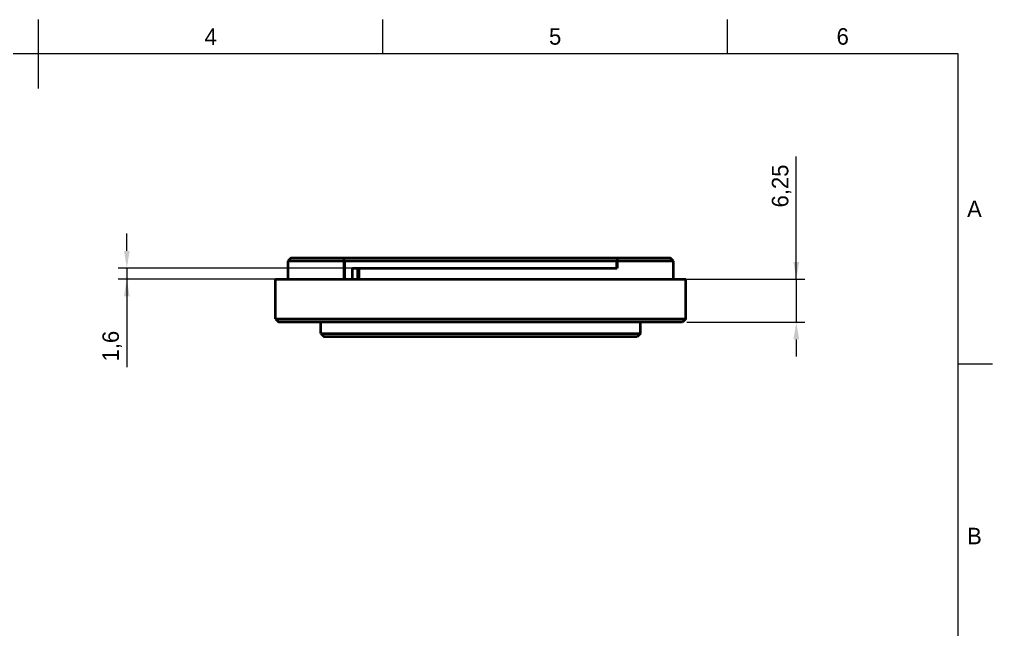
# Model space of a CAD drawing. Header units: millimetres. Extents: x 15 to 292, y 5 to 205.
# Drawn here: x 150.7 to 292, y 116.4 to 205 of the extents above; entities that cross this region are included whole.
import ezdxf

# ---------------------------------------------------------------- set-up
doc = ezdxf.new("R2010")
doc.units = ezdxf.units.MM
for name, color, linetype in [('Annotations', 7, 'Continuous'), ('Border', 7, 'Continuous'), ('Geometries', 7, 'Continuous')]:
    doc.layers.add(name, color=color, linetype=linetype)
doc.styles.add('Shapr0', font='txt', dxfattribs={"height": 2.3925})
doc.styles.add('Shapr6', font='txt', dxfattribs={"height": 2.3925})
doc.dimstyles.new('ISO-25', dxfattribs={"dimtxt": 2.5, "dimasz": 2.5, "dimexe": 1.25, "dimexo": 0.625, "dimtad": 1, "dimtxsty": 'Standard', "dimcen": 2.5, "dimadec": 0, "dimazin": 0, "dimtfac": 1, "dimtmove": 0, "dimatfit": 3, "dimfxl": 1, "dimarcsym": 0})

# ---------------------------------------------------------------- blocks, each defined once
blk = doc.blocks.new('*D2')
at = {"layer": 'Annotations', "color": 0, "linetype": 'Continuous', "lineweight": 15}
for p, q in [((263.51, 167.3), (263.51, 185.11)), ((263.51, 169.8), (263.51, 172.3)), ((246.31, 167.3), (264.76, 167.3)), ((263.51, 167.3), (263.51, 161.05)), ((247.61, 161.05), (264.76, 161.05)), ((263.51, 158.55), (263.51, 156.05))]:
    blk.add_line(p, q, dxfattribs=at)
at = {"layer": 'Annotations', "color": 0}
for points in [[(263.09, 169.8), (263.93, 169.8), (263.51, 167.3)], [(263.93, 158.55), (263.09, 158.55), (263.51, 161.05)]]:
    blk.add_solid(points, dxfattribs=at)
at = {"layer": 'Defpoints', "color": 0}
for p in [(245.69, 167.3), (246.99, 161.05), (263.51, 161.05)]:
    blk.add_point(p, dxfattribs=at)
at = {"layer": 'Annotations', "color": 0, "lineweight": 15, "insert": (261.38, 180.82), "char_height": 2.393, "attachment_point": 5, "rotation": 90, "style": 'Shapr6'}
blk.add_mtext('\\A1;6,25', dxfattribs=at)
blk = doc.blocks.new('*D3')
at = {"layer": 'Annotations', "color": 0, "linetype": 'Continuous', "lineweight": 15}
for p, q in [((166.32, 171.4), (166.32, 173.9)), ((199.44, 168.9), (165.07, 168.9)), ((166.32, 168.9), (166.32, 167.3)), ((199.44, 167.3), (165.07, 167.3)), ((166.32, 167.3), (166.32, 154.53)), ((166.32, 164.8), (166.32, 162.3))]:
    blk.add_line(p, q, dxfattribs=at)
at = {"layer": 'Annotations', "color": 0}
for points in [[(165.9, 171.4), (166.73, 171.4), (166.32, 168.9)], [(166.73, 164.8), (165.9, 164.8), (166.32, 167.3)]]:
    blk.add_solid(points, dxfattribs=at)
at = {"layer": 'Defpoints', "color": 0}
for p in [(200.06, 168.9), (166.32, 167.3), (200.06, 167.3)]:
    blk.add_point(p, dxfattribs=at)
at = {"layer": 'Annotations', "color": 0, "lineweight": 15, "insert": (164.19, 157.57), "char_height": 2.393, "attachment_point": 5, "rotation": 90, "style": 'Shapr6'}
blk.add_mtext('\\A1;1,6', dxfattribs=at)

msp = doc.modelspace()

# ---------------------------------------------------------------- linework, layer by layer
at = {"layer": 'Border', "linetype": 'Continuous', "lineweight": 15}
for p, q in [((153.5, 195), (153.5, 205)), ((203.5, 200), (203.5, 205)), ((253.5, 200), (253.5, 205)), ((287, 200), (20, 200)), ((287, 10), (287, 200)), ((287, 155), (292, 155))]:
    msp.add_line(p, q, dxfattribs=at)
at = {"layer": 'Geometries', "linetype": 'Continuous', "lineweight": 40}
for p, q in [((190.185, 170.4), (189.685, 169.9)), ((189.685, 169.9), (189.685, 167.3)), ((197.874, 169.9), (189.685, 169.9)), ((190.185, 170.4), (197.874, 170.4)), ((197.874, 169.9), (197.874, 170.4)), ((197.874, 170.4), (197.883, 170.4)), ((197.874, 167.3), (197.874, 169.9)), ((197.883, 170.4), (197.887, 170.276)), ((197.883, 170.4), (237.487, 170.4)), ((197.896, 169.9), (197.887, 170.276)), ((197.896, 169.9), (197.896, 167.3)), ((237.475, 169.9), (197.896, 169.9)), ((237.475, 168.9), (237.475, 169.9)), ((237.487, 170.4), (237.496, 170.4)), ((237.496, 170.4), (237.496, 169.9)), ((237.496, 170.4), (245.185, 170.4)), ((237.496, 169.9), (237.496, 168.9)), ((245.685, 169.9), (237.496, 169.9)), ((245.685, 169.9), (245.185, 170.4)), ((245.685, 167.3), (245.685, 169.9)), ((199.094, 167.3), (199.094, 168.9)), ((199.094, 168.9), (199.792, 168.9)), ((199.792, 168.9), (199.792, 167.3)), ((199.792, 168.9), (200.064, 168.9)), ((200.064, 167.3), (200.064, 168.9)), ((200.064, 168.9), (237.475, 168.9)), ((237.496, 168.9), (237.475, 168.9)), ((187.885, 161.55), (187.885, 167.3)), ((187.885, 167.3), (189.685, 167.3)), ((189.685, 167.3), (197.874, 167.3)), ((197.874, 167.3), (197.896, 167.3)), ((197.896, 167.3), (199.094, 167.3)), ((199.094, 167.3), (199.792, 167.3)), ((199.792, 167.3), (200.064, 167.3)), ((200.064, 167.3), (245.685, 167.3)), ((245.685, 167.3), (247.485, 167.3)), ((247.485, 161.55), (247.485, 167.3)), ((187.885, 161.55), (188.385, 161.05)), ((187.885, 161.55), (247.485, 161.55)), ((194.485, 161.05), (188.385, 161.05)), ((194.485, 159.4), (194.485, 161.05)), ((240.885, 161.05), (194.485, 161.05)), ((240.885, 159.4), (240.885, 161.05)), ((246.985, 161.05), (240.885, 161.05)), ((247.485, 161.55), (246.985, 161.05)), ((194.485, 159.4), (194.985, 158.9)), ((194.485, 159.4), (240.885, 159.4)), ((240.385, 158.9), (194.985, 158.9)), ((240.885, 159.4), (240.385, 158.9))]:
    msp.add_line(p, q, dxfattribs=at)
at = {"layer": 'Geometries', "linetype": 'Continuous', "lineweight": 40, "flags": 128}
msp.add_lwpolyline([(237.487, 170.4), (237.484, 170.276), (237.481, 170.151), (237.478, 170.026), (237.475, 169.9)], dxfattribs=at)

# ---------------------------------------------------------------- texts
at = {"layer": 'Border', "linetype": 'Continuous', "lineweight": 15, "char_height": 2.393, "width": 2.3925, "style": 'Shapr0'}
for s, insert, attachment_point in [('4', (178.5, 201.304), 8), ('5', (228.5, 201.304), 8), ('6', (270.25, 201.304), 8), ('A', (288.304, 177.5), 4), ('B', (288.304, 130), 4)]:
    msp.add_mtext(s, dxfattribs=dict(at, insert=insert, attachment_point=attachment_point))

# ---------------------------------------------------------------- dimensions: what is measured, and where the dimension line sits
at = {"layer": 'Annotations', "linetype": 'Continuous', "lineweight": 15}
for base, p1, p2, angle, picture, middle in [((263.509, 161.05), (245.685, 167.3), (246.985, 161.05), 270, '*D2', (263.509, 180.817)), ((166.318, 167.3), (200.064, 168.9), (200.064, 167.3), 90, '*D3', (166.318, 157.569))]:
    dim = msp.add_linear_dim(base=base, p1=p1, p2=p2, angle=angle, dimstyle='ISO-25', override={"dimscale": 1, "dimgap": 0.7, "dimdec": 2, "dimlfac": 1, "dimrnd": 0.01, "dimzin": 8, "dimdsep": 44, "dimtxsty": 'Shapr6', "dimse1": 0, "dimse2": 0, "dimadec": 2, "dimtol": 0, "dimlim": 0, "dimtp": 0, "dimtm": 0, "dimtfac": 0.6, "dimtdec": 8, "dimfrac": 2, "dimtolj": 1, "dimlwd": 15, "dimlwe": 15}, dxfattribs=at)
    dim.commit()
    dim.dimension.update_dxf_attribs({"geometry": picture, "text_midpoint": middle, "dimtype": 160})

doc.saveas('drawing.dxf')
